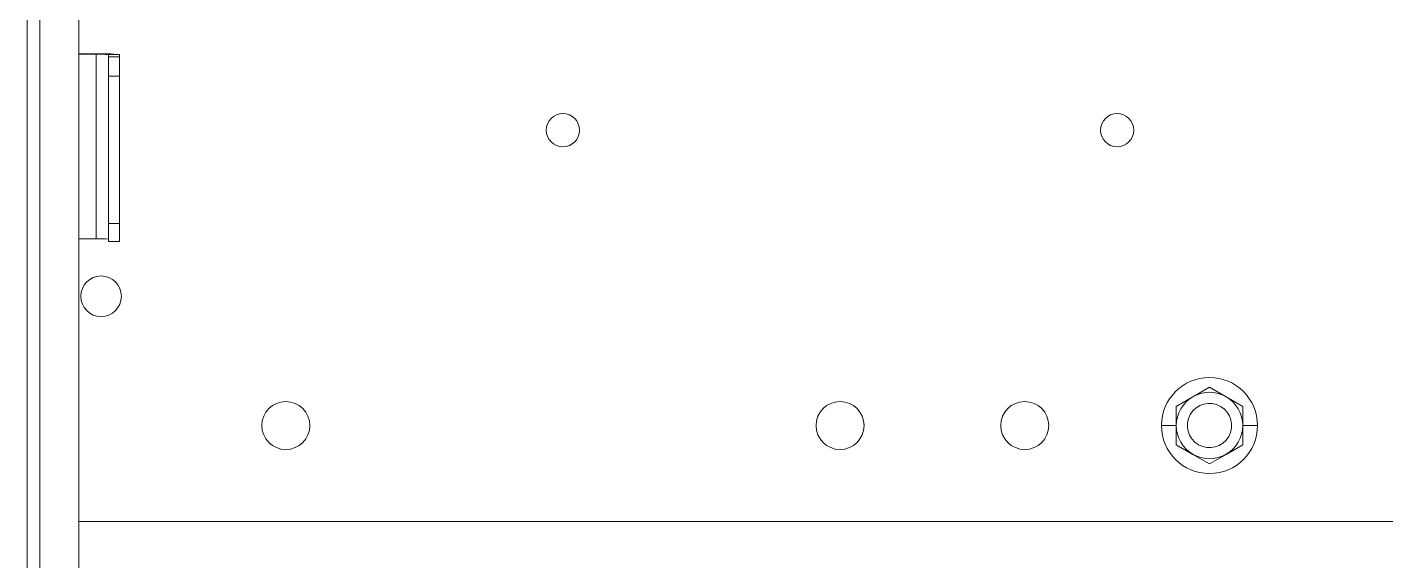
# Model space of a CAD drawing. Header units: millimetres. Extents: x -16985 to -606, y 2122 to 9380.
# Drawn here: x -11213.6 to -10845.8, y 4981.5 to 5126.1 of the extents above; entities that cross this region are included whole.
import ezdxf

# ---------------------------------------------------------------- set-up
doc = ezdxf.new("R2010")
doc.units = ezdxf.units.MM
doc.linetypes.add('K5LT32768', pattern=[0])
doc.linetypes.add('K5LT_THIN', pattern=[0])

msp = doc.modelspace()

# ---------------------------------------------------------------- linework, layer by layer
at = {"color": 7, "linetype": 'K5LT_THIN', "lineweight": 18}
for p, q in [((-11213.55, 4844.54), (-11213.55, 5478.06)), ((-11210.15, 5477.98), (-11210.15, 4844.16)), ((-11199.55, 4844.16), (-11199.55, 5477.98)), ((-11199.55, 5118.85), (-11194.85, 5118.85)), ((-11194.85, 5118.75), (-11194.85, 5118.85)), ((-11199.55, 5118.75), (-11194.85, 5118.75)), ((-11194.85, 5068.78), (-11194.85, 5118.75)), ((-11188.55, 5118.63), (-11191.55, 5118.63)), ((-11191.55, 5118.63), (-11191.55, 5118.03)), ((-11191.55, 5118.03), (-11188.55, 5118.03)), ((-11191.55, 5112.85), (-11191.55, 5118.03)), ((-11188.55, 5118.63), (-11188.55, 5118.03)), ((-11188.55, 5118.03), (-11188.55, 5112.85)), ((-11188.55, 5112.85), (-11191.55, 5112.85)), ((-11191.55, 5072.88), (-11191.55, 5112.85)), ((-11188.55, 5072.88), (-11188.55, 5112.85)), ((-11191.55, 5072.88), (-11188.55, 5072.88)), ((-11191.55, 5068.06), (-11191.55, 5072.88)), ((-11188.55, 5072.88), (-11188.55, 5068.06)), ((-11199.55, 5068.78), (-11194.85, 5068.78)), ((-11191.55, 5068.06), (-11188.55, 5068.06)), ((-10893.55, 5028.58), (-10898.05, 5025.98)), ((-10889.05, 5025.98), (-10893.55, 5028.58)), ((-10898.05, 5025.98), (-10902.55, 5023.38)), ((-10902.55, 5023.38), (-10902.55, 5018.19)), ((-10884.55, 5023.38), (-10889.05, 5025.98)), ((-10884.55, 5018.19), (-10884.55, 5023.38)), ((-10906.55, 5018.19), (-10902.55, 5018.19)), ((-10902.55, 5018.19), (-10902.55, 5012.99)), ((-10884.55, 5012.99), (-10884.55, 5018.19)), ((-10880.55, 5018.19), (-10884.55, 5018.19)), ((-10902.55, 5012.99), (-10898.05, 5010.39)), ((-10889.05, 5010.39), (-10884.55, 5012.99)), ((-10898.05, 5010.39), (-10893.55, 5007.79)), ((-10893.55, 5007.79), (-10889.05, 5010.39))]:
    msp.add_line(p, q, dxfattribs=at)
at = {"color": 8, "linetype": 'K5LT32768', "lineweight": 15, "true_color": 0x808080}
msp.add_line((-9916.77, 4992.19), (-11199.55, 4992.19), dxfattribs=at)
at = {"color": 7, "linetype": 'K5LT_THIN', "lineweight": 18}
for centre, radius, start, end in [((-11193.28, 5074.84), 44.04, 83.8382, 92.0469), ((-11194.03, 5095.69), 23.07, 83.8382, 92.0469), ((-11068.55, 5098.19), 4.5, 90, 270), ((-11068.55, 5098.19), 4.5, 270, 90), ((-10918.55, 5098.19), 4.5, 90, 270), ((-10918.55, 5098.19), 4.5, 270, 90), ((-11194.03, 5045.72), 23.07, 83.8382, 92.0469), ((-11193.55, 5053.19), 5.5, 90, 270), ((-11193.55, 5053.19), 5.5, 270, 90), ((-10893.55, 5018.19), 13, 0.0025, 180.0025), ((-10893.55, 5018.19), 9, 60.0025, 120.0025), ((-11143.55, 5018.19), 6.5, 90, 270), ((-11143.55, 5018.19), 6.5, 270, 90), ((-10993.55, 5018.19), 6.5, 90, 270), ((-10993.55, 5018.19), 6.5, 270, 90), ((-10943.55, 5018.19), 6.5, 90, 270), ((-10943.55, 5018.19), 6.5, 270, 90), ((-10893.55, 5018.19), 9, 120.0025, 180.0025), ((-10893.55, 5018.19), 6, 60, 240), ((-10893.55, 5018.19), 6, 240, 60), ((-10893.55, 5018.19), 9, 0.0025, 60.0025), ((-10893.55, 5018.19), 13, 180.0025, 0.0025), ((-10893.55, 5018.19), 9, 180.0025, 240.0025), ((-10893.55, 5018.19), 9, 300.0025, 0.0025), ((-10893.55, 5018.19), 9, 240.0025, 300.0025)]:
    msp.add_arc(centre, radius, start, end, dxfattribs=at)

doc.saveas('drawing.dxf')
